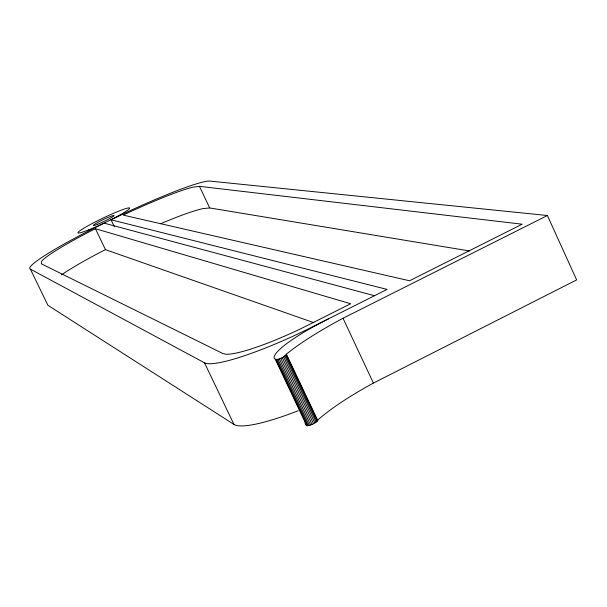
<?xml version="1.0" encoding="UTF-8"?>
<svg xmlns="http://www.w3.org/2000/svg" width="607" height="607" viewBox="0 0 607 607"><rect width="100%" height="100%" fill="white"/><g stroke="black" fill="none" stroke-linecap="round" stroke-linejoin="round"><path stroke-width="0.91" d="M305.23 422.502A79.312 15.691 -24.9 0 0 305.594 424.589L306.77 425.704C310.761 425.484 315.116 423.474 317.764 420.476L286.383 354.192A128.054 22.178 -24.8 0 1 343.023 318.243L547.4 215.515L576.65 279.903L373.411 383.078A127.553 26.025 -24.7 0 0 317.605 420.203L317.764 420.476M328.637 318.751A79.616 13.369 -25 0 0 280.677 348.486L277.346 351.757A79.616 13.369 -25 0 0 274.402 358.752C277.96 361.165 284.228 356.825 286.383 354.192M313.895 322.674L105.466 249.644L99.715 252.565A88.372 8.938 -25.6 0 0 61.489 274.872M95.413 228.71L89.646 231.616A88.478 8.073 -25.5 0 0 41.663 261.238L41.322 263.81L222.852 353.517L225.531 354.169A77.772 12.17 -25.2 0 0 302.491 327.894L350.664 303.75L95.413 228.71L105.466 249.644M114.268 226.525L111.028 219.757L130.285 210.606A100.679 9.188 -25.5 0 1 209.984 181.091L547.4 215.515M199.445 186.334L192.791 187.206A88.478 8.073 -25.5 0 0 129.162 212.275L123.191 215.106L409.52 280.775L522.157 224.195L199.445 186.334L209.681 207.943L469.545 250.964M209.681 207.943L202.928 208.618A88.372 8.938 -25.6 0 0 160.552 223.748M111.028 219.757L387.076 289.402L317.681 324.252A98.554 15.425 -25.2 0 1 204.513 362.827L30.35 269.106A100.679 9.188 -25.5 0 1 85.526 232.511L104.116 223.141L374.504 295.715M298.242 410.711A98.205 18.111 -25.2 0 1 233.953 424.422L47.907 305.291L30.35 269.106M204.513 362.827L233.953 424.422M284.744 356.036L316.042 422.191M283.552 356.749L314.866 422.927M282.187 357.485L313.508 423.671M280.73 358.176L312.059 424.361M279.288 358.783L310.617 424.953M277.96 359.261L309.282 425.408M276.838 359.579L308.151 425.697M275.995 359.723L307.294 425.803M275.487 359.67L306.77 425.704M286.284 354.829L317.544 420.924M285.677 355.376L316.96 421.508M343.023 318.243L373.411 383.078M88.516 229.932A28.658 2.481 -25.6 0 0 129.496 208.588A28.658 2.481 -25.6 0 0 93.281 222.944A28.658 2.481 -25.6 0 0 88.516 229.932M97.606 224.264A11.465 0.994 -25.6 0 0 114.04 215.713A11.465 0.994 -25.6 0 0 99.631 221.411A11.465 0.994 -25.6 0 0 97.606 224.264"/></g></svg>
